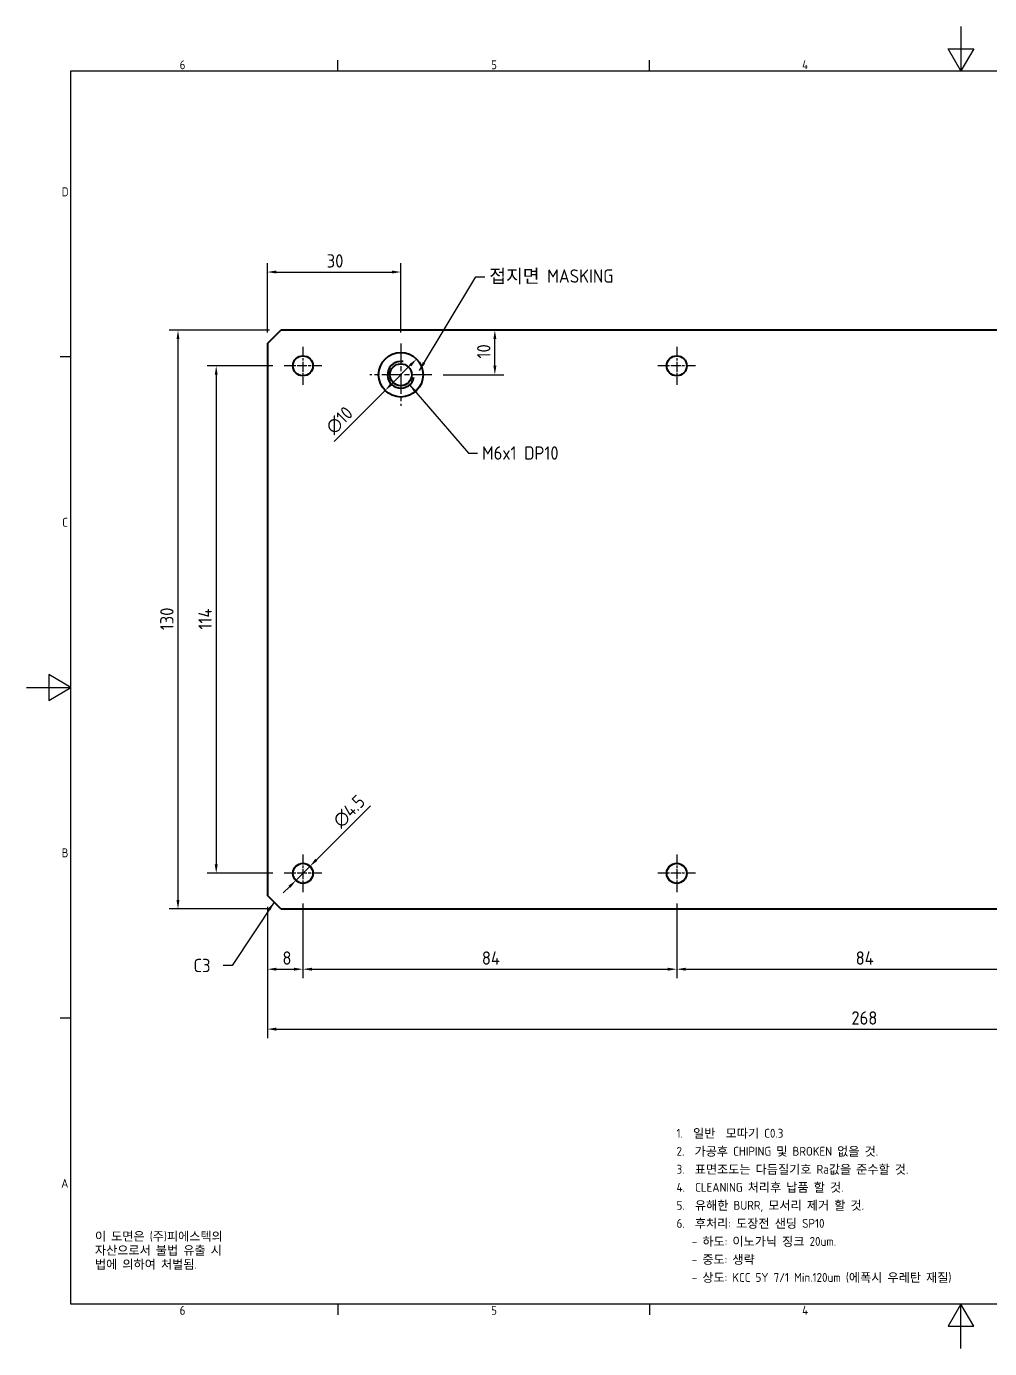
# Model space of a CAD drawing. Header units: millimetres. Extents: x 0 to 420, y 0 to 297.
# Drawn here: x 0 to 216.4, y 0 to 297 of the extents above; entities that cross this region are included whole.
import ezdxf

# ---------------------------------------------------------------- set-up
doc = ezdxf.new("R2010")
doc.units = ezdxf.units.MM
doc.linetypes.add('CHAIN', pattern=[0.3543, 0.2362, -0.0295, 0.0591, -0.0295])
doc.layers.get('0').update_dxf_attribs({"color": 3, "lineweight": 25})
for name, color, linetype, lineweight in [('가시적인 것(ISO)', 3, 'Continuous', 40), ('가시적인 좁은 것(ISO)', 3, 'Continuous', 35), ('경계(ISO)', 7, 'Continuous', 25), ('기호(ISO)', 5, 'Continuous', 25), ('중심 표식(ISO)', 1, 'Continuous', 25), ('치수(ISO)', 2, 'Continuous', 25)]:
    doc.layers.add(name, color=color, linetype=linetype, lineweight=lineweight)
doc.styles.add('ISO Proportional', font='arial.ttf')
doc.styles.add('문자 텍스트_PSTEK_POSCO', font='isocp.shx')
doc.styles.add('치수 텍스트_PSTEK_POSCO', font='isocp.shx')
doc.dimstyles.new('치수_PSTEK_POSCO', dxfattribs={"dimtxt": 3, "dimasz": 2, "dimexe": 2, "dimexo": 2.5, "dimgap": 1, "dimtad": 1, "dimrnd": 1e-08, "dimdsep": 46, "dimtxsty": '치수 텍스트_PSTEK_POSCO', "dimcen": 0.09, "dimdle": 10, "dimclrd": 7, "dimclre": 7, "dimclrt": 2, "dimadec": 1, "dimazin": 2, "dimtfac": 1, "dimtmove": 0, "dimatfit": 3, "dimfxl": 0, "dimtolj": 1, "dimlwd": -1, "dimlwe": -1, "dimarcsym": 0})
doc.dimstyles.new('치수_PSTEK_POSCO$7', dxfattribs={"dimtxt": 3, "dimasz": 2, "dimexe": 2, "dimexo": 2.5, "dimgap": 1, "dimtad": 1, "dimrnd": 1e-08, "dimdsep": 46, "dimtxsty": '치수 텍스트_PSTEK_POSCO', "dimcen": 0.09, "dimdle": 10, "dimclrd": 7, "dimclre": 7, "dimclrt": 2, "dimadec": 1, "dimazin": 2, "dimtfac": 1, "dimtmove": 0, "dimatfit": 3, "dimfxl": 0, "dimtolj": 1, "dimlwd": -1, "dimlwe": -1, "dimarcsym": 0})

# ---------------------------------------------------------------- blocks, each defined once
blk = doc.blocks.new('경계 Default Border')
at = {"layer": '경계(ISO)'}
for p, q in [((70, 287), (70, 289.4)), ((140, 287), (140, 289.4)), ((10, 222.75), (7.6, 222.75)), ((10, 74.25), (7.6, 74.25)), ((70, 10), (70, 7.6)), ((140, 10), (140, 7.6))]:
    blk.add_line(p, q, dxfattribs=at)
at = {"layer": '경계(ISO)', "flags": 128}
for points in [[(210, 297), (210, 287), (207.11, 292), (212.89, 292), (210, 287)], [(10, 10), (10, 287), (410, 287), (410, 10), (10, 10)], [(0, 148.5), (10, 148.5), (5, 151.39), (5, 145.61), (10, 148.5)], [(210, 0), (210, 10), (207.11, 5), (212.89, 5), (210, 10)]]:
    blk.add_lwpolyline(points, dxfattribs=at)
at = {"layer": '경계(ISO)', "color": 2, "char_height": 2, "attachment_point": 7, "style": '문자 텍스트_PSTEK_POSCO'}
for s, insert in [('6', (34.43, 287.38)), ('5', (104.43, 287.38)), ('4', (174.32, 287.4)), ('D', (7.92, 258.86)), ('C', (8.03, 184.61)), ('B', (7.92, 110.36)), ('A', (7.81, 36.12)), ('6', (34.43, 7.58)), ('5', (104.43, 7.58)), ('4', (174.32, 7.6))]:
    blk.add_mtext(s, dxfattribs=dict(at, insert=insert))
blk = doc.blocks.new('*D21')
at = {"layer": 'Defpoints', "color": 0, "transparency": 16777216}
for p in [(57.89, 220.76), (42.65, 106.76), (57.89, 106.76)]:
    blk.add_point(p, dxfattribs=at)
at = {"layer": '치수(ISO)', "color": 7, "transparency": 16777216}
for p, q in [((55.39, 220.76), (40.65, 220.76)), ((42.65, 218.76), (42.65, 108.76)), ((55.39, 106.76), (40.65, 106.76))]:
    blk.add_line(p, q, dxfattribs=at)
for points in [[(42.32, 218.76), (42.98, 218.76), (42.65, 220.76)], [(42.32, 108.76), (42.98, 108.76), (42.65, 106.76)]]:
    blk.add_solid(points, dxfattribs=at)
at = {"layer": '치수(ISO)', "color": 2, "transparency": 16777216, "insert": (40.15, 161.51), "char_height": 3, "attachment_point": 4, "rotation": 90, "style": '치수 텍스트_PSTEK_POSCO'}
blk.add_mtext('\\A1;114', dxfattribs=at)
blk = doc.blocks.new('*D22')
at = {"layer": 'Defpoints', "color": 0, "transparency": 16777216}
for p in [(57.14, 228.76), (34.06, 98.76), (57.14, 98.76)]:
    blk.add_point(p, dxfattribs=at)
at = {"layer": '치수(ISO)', "color": 7, "transparency": 16777216}
for p, q in [((54.64, 228.76), (32.06, 228.76)), ((34.06, 226.76), (34.06, 100.76)), ((54.64, 98.76), (32.06, 98.76))]:
    blk.add_line(p, q, dxfattribs=at)
for points in [[(33.73, 226.76), (34.39, 226.76), (34.06, 228.76)], [(33.73, 100.76), (34.39, 100.76), (34.06, 98.76)]]:
    blk.add_solid(points, dxfattribs=at)
at = {"layer": '치수(ISO)', "color": 2, "transparency": 16777216, "insert": (31.56, 161.36), "char_height": 3, "attachment_point": 4, "rotation": 90, "style": '치수 텍스트_PSTEK_POSCO'}
blk.add_mtext('\\A1;130', dxfattribs=at)
blk = doc.blocks.new('*D23')
at = {"layer": 'Defpoints', "color": 0, "transparency": 16777216}
for p in [(54.14, 101.76), (62.14, 102.51), (62.14, 85.22)]:
    blk.add_point(p, dxfattribs=at)
at = {"layer": '치수(ISO)', "color": 7, "transparency": 16777216}
for p, q in [((54.14, 99.26), (54.14, 83.22)), ((62.14, 100.01), (62.14, 83.22)), ((56.14, 85.22), (60.14, 85.22))]:
    blk.add_line(p, q, dxfattribs=at)
for points in [[(56.14, 85.55), (56.14, 84.89), (54.14, 85.22)], [(60.14, 85.55), (60.14, 84.89), (62.14, 85.22)]]:
    blk.add_solid(points, dxfattribs=at)
at = {"layer": '치수(ISO)', "color": 2, "transparency": 16777216, "insert": (57.53, 87.72), "char_height": 3, "attachment_point": 4, "style": '치수 텍스트_PSTEK_POSCO'}
blk.add_mtext('\\A1;8', dxfattribs=at)
blk = doc.blocks.new('*D24')
at = {"layer": 'Defpoints', "color": 0, "transparency": 16777216}
for p in [(62.14, 102.51), (146.14, 102.51), (146.14, 85.22)]:
    blk.add_point(p, dxfattribs=at)
at = {"layer": '치수(ISO)', "color": 7, "transparency": 16777216}
for p, q in [((62.14, 100.01), (62.14, 83.22)), ((146.14, 100.01), (146.14, 83.22)), ((64.14, 85.22), (144.14, 85.22))]:
    blk.add_line(p, q, dxfattribs=at)
for points in [[(64.14, 85.55), (64.14, 84.89), (62.14, 85.22)], [(144.14, 85.55), (144.14, 84.89), (146.14, 85.22)]]:
    blk.add_solid(points, dxfattribs=at)
at = {"layer": '치수(ISO)', "color": 2, "transparency": 16777216, "insert": (102.35, 87.72), "char_height": 3, "attachment_point": 4, "style": '치수 텍스트_PSTEK_POSCO'}
blk.add_mtext('\\A1;84', dxfattribs=at)
blk = doc.blocks.new('*D25')
at = {"layer": 'Defpoints', "color": 0, "transparency": 16777216}
for p in [(146.14, 102.51), (230.14, 102.51), (230.14, 85.22)]:
    blk.add_point(p, dxfattribs=at)
at = {"layer": '치수(ISO)', "color": 7, "transparency": 16777216}
for p, q in [((146.14, 100.01), (146.14, 83.22)), ((230.14, 100.01), (230.14, 83.22)), ((148.14, 85.22), (228.14, 85.22))]:
    blk.add_line(p, q, dxfattribs=at)
for points in [[(148.14, 85.55), (148.14, 84.89), (146.14, 85.22)], [(228.14, 85.55), (228.14, 84.89), (230.14, 85.22)]]:
    blk.add_solid(points, dxfattribs=at)
at = {"layer": '치수(ISO)', "color": 2, "transparency": 16777216, "insert": (186.35, 87.72), "char_height": 3, "attachment_point": 4, "style": '치수 텍스트_PSTEK_POSCO'}
blk.add_mtext('\\A1;84', dxfattribs=at)
blk = doc.blocks.new('*D28')
at = {"layer": 'Defpoints', "color": 0, "transparency": 16777216}
for p in [(84.14, 241.83), (54.14, 225.76), (84.14, 225.76)]:
    blk.add_point(p, dxfattribs=at)
at = {"layer": '치수(ISO)', "color": 7, "transparency": 16777216}
for p, q in [((54.14, 228.26), (54.14, 243.83)), ((84.14, 228.26), (84.14, 243.83)), ((56.14, 241.83), (82.14, 241.83))]:
    blk.add_line(p, q, dxfattribs=at)
for points in [[(56.14, 242.17), (56.14, 241.5), (54.14, 241.83)], [(82.14, 242.17), (82.14, 241.5), (84.14, 241.83)]]:
    blk.add_solid(points, dxfattribs=at)
at = {"layer": '치수(ISO)', "color": 2, "transparency": 16777216, "insert": (67.49, 244.33), "char_height": 3, "attachment_point": 4, "style": '치수 텍스트_PSTEK_POSCO'}
blk.add_mtext('\\A1;30', dxfattribs=at)
blk = doc.blocks.new('*D29')
at = {"layer": 'Defpoints', "color": 0, "transparency": 16777216}
for p in [(105.27, 228.76), (105.27, 228.76), (91.14, 218.76)]:
    blk.add_point(p, dxfattribs=at)
at = {"layer": '치수(ISO)', "color": 7, "transparency": 16777216}
for p, q in [((105.27, 220.76), (105.27, 226.76)), ((93.64, 218.76), (107.27, 218.76))]:
    blk.add_line(p, q, dxfattribs=at)
for points in [[(104.94, 226.76), (105.61, 226.76), (105.27, 228.76)], [(104.94, 220.76), (105.61, 220.76), (105.27, 218.76)]]:
    blk.add_solid(points, dxfattribs=at)
at = {"layer": '치수(ISO)', "color": 2, "transparency": 16777216, "insert": (102.77, 222.41), "char_height": 3, "attachment_point": 4, "rotation": 90, "style": '치수 텍스트_PSTEK_POSCO'}
blk.add_mtext('\\A1;10', dxfattribs=at)
blk = doc.blocks.new('*D30')
at = {"layer": 'Defpoints', "color": 0, "transparency": 16777216}
for p in [(87.68, 222.29), (80.6, 215.22)]:
    blk.add_point(p, dxfattribs=at)
at = {"layer": '치수(ISO)', "color": 7, "transparency": 16777216}
for p, q in [((86.26, 220.88), (82.02, 216.64)), ((80.6, 215.22), (69.13, 203.75))]:
    blk.add_line(p, q, dxfattribs=at)
for points in [[(86.03, 221.11), (86.5, 220.64), (87.68, 222.29)], [(81.78, 216.87), (82.25, 216.4), (80.6, 215.22)]]:
    blk.add_solid(points, dxfattribs=at)
at = {"layer": '치수(ISO)', "color": 2, "transparency": 16777216, "insert": (68.07, 206.22), "char_height": 3, "attachment_point": 4, "rotation": 45, "style": '치수 텍스트_PSTEK_POSCO'}
blk.add_mtext('\\A1;∅10', dxfattribs=at)
blk = doc.blocks.new('*D31')
at = {"layer": 'Defpoints', "color": 0, "transparency": 16777216}
for p in [(63.73, 108.35), (60.55, 105.17)]:
    blk.add_point(p, dxfattribs=at)
at = {"layer": '치수(ISO)', "color": 7, "transparency": 16777216}
for p, q in [((65.15, 109.76), (77.34, 121.95)), ((60.55, 105.17), (63.73, 108.35)), ((59.14, 103.75), (57.72, 102.34))]:
    blk.add_line(p, q, dxfattribs=at)
for points in [[(64.91, 110), (65.38, 109.53), (63.73, 108.35)], [(58.9, 103.99), (59.37, 103.52), (60.55, 105.17)]]:
    blk.add_solid(points, dxfattribs=at)
at = {"layer": '치수(ISO)', "color": 2, "transparency": 16777216, "insert": (69.68, 117.83), "char_height": 3, "attachment_point": 4, "rotation": 45, "style": '치수 텍스트_PSTEK_POSCO'}
blk.add_mtext('\\A1;∅4.5', dxfattribs=at)
blk = doc.blocks.new('*D32')
at = {"layer": 'Defpoints', "color": 0, "transparency": 16777216}
for p in [(54.14, 101.76), (322.14, 101.76), (322.14, 71.76)]:
    blk.add_point(p, dxfattribs=at)
at = {"layer": '치수(ISO)', "color": 7, "transparency": 16777216}
for p, q in [((54.14, 99.26), (54.14, 69.76)), ((322.14, 99.26), (322.14, 69.76)), ((56.14, 71.76), (320.14, 71.76))]:
    blk.add_line(p, q, dxfattribs=at)
for points in [[(56.14, 72.09), (56.14, 71.42), (54.14, 71.76)], [(320.14, 72.09), (320.14, 71.42), (322.14, 71.76)]]:
    blk.add_solid(points, dxfattribs=at)
at = {"layer": '치수(ISO)', "color": 2, "transparency": 16777216, "insert": (185.4, 74.26), "char_height": 3, "attachment_point": 4, "style": '치수 텍스트_PSTEK_POSCO'}
blk.add_mtext('\\A1;268', dxfattribs=at)
blk = doc.blocks.new('주석-판금')
at = {"layer": '기호(ISO)', "color": 2, "insert": (-34.08, 17.31), "char_height": 2, "width": 116.6778, "attachment_point": 1, "line_spacing_factor": 1.214607, "style": 'ISO Proportional'}
blk.add_mtext('\\fisocp|b0|i0;\\H2.0000;1.  일반  모따기 C0.3\\P2.  가공후 CHIPING 및 BROKEN 없을 것.\\P3.  표면조도는 다듬질기호 Ra값을 준수할 것.\\P4.  CLEANING 처리후 납품 할 것.\\P5.  유해한 BURR, 모서리 제거 할 것.\\P6.  후처리: 도장전 샌딩 SP10  \\P   - 하도: 이노가닉 징크 20um.\\P   - 중도: 생략\\P   - 상도: KCC 5Y 7/1 Min.120um (에폭시 우레탄 재질) ', dxfattribs=at)

msp = doc.modelspace()

# ---------------------------------------------------------------- linework, layer by layer
at = {"layer": '가시적인 것(ISO)'}
for p, q in [((54.1405, 225.7565), (57.1405, 228.7565)), ((319.1405, 228.7565), (57.1405, 228.7565)), ((54.1405, 225.7565), (54.1405, 101.7565)), ((57.1405, 98.7565), (54.1405, 101.7565)), ((57.1405, 98.7565), (319.1405, 98.7565))]:
    msp.add_line(p, q, dxfattribs=at)
for centre, radius in [((62.1405, 220.7565), 2.25), ((84.1405, 218.7565), 5), ((146.1405, 220.7565), 2.25), ((84.1405, 218.7565), 2.4585), ((62.1405, 106.7565), 2.25), ((146.1405, 106.7565), 2.25)]:
    msp.add_circle(centre, radius, dxfattribs=at)
at = {"layer": '가시적인 좁은 것(ISO)'}
msp.add_arc((84.1405, 218.7565), 3, 80, 350, dxfattribs=at)
at = {"layer": '중심 표식(ISO)', "linetype": 'CHAIN', "ltscale": 19.051651}
for p, q in [((84.1405, 225.7565), (84.1405, 211.7565)), ((91.1405, 218.7565), (77.1405, 218.7565))]:
    msp.add_line(p, q, dxfattribs=at)
at = {"layer": '중심 표식(ISO)', "linetype": 'CHAIN', "ltscale": 9.445163}
for p, q in [((62.1405, 225.0065), (62.1405, 216.5065)), ((146.1405, 225.0065), (146.1405, 216.5065)), ((66.3905, 220.7565), (57.8905, 220.7565)), ((150.3905, 220.7565), (141.8905, 220.7565)), ((62.1405, 111.0065), (62.1405, 102.5065)), ((146.1405, 111.0065), (146.1405, 102.5065)), ((66.3905, 106.7565), (57.8905, 106.7565)), ((150.3905, 106.7565), (141.8905, 106.7565))]:
    msp.add_line(p, q, dxfattribs=at)

# ---------------------------------------------------------------- block references
for name, p in [('경계 Default Border', (0, 0)), ('주석-판금', (180.1814, 32.0566))]:
    msp.add_blockref(name, p)

# ---------------------------------------------------------------- texts
at = {"layer": '기호(ISO)', "color": 2, "insert": (104.0225, 240.7633), "char_height": 3, "width": 32.89273, "attachment_point": 4, "style": '치수 텍스트_PSTEK_POSCO'}
msp.add_mtext('{\\fISOCP|b0|i0;\\H3.0000;접지면 MASKING}', dxfattribs=at)
at = {"layer": '기호(ISO)', "color": 2, "insert": (102.3776, 201.1748), "char_height": 3, "width": 20.20602, "attachment_point": 4, "line_spacing_factor": 0.525, "style": '치수 텍스트_PSTEK_POSCO'}
msp.add_mtext('{M6x1 DP10}', dxfattribs=at)
at = {"layer": '기호(ISO)', "color": 2, "insert": (37.547, 86.0507), "char_height": 3, "attachment_point": 4, "style": '치수 텍스트_PSTEK_POSCO'}
msp.add_mtext('{C3}', dxfattribs=at)
at = {"layer": '기호(ISO)', "color": 7, "insert": (15.3946, 26.2283), "char_height": 2, "width": 51.240138, "attachment_point": 1, "line_spacing_factor": 0.944221, "style": '문자 텍스트_PSTEK_POSCO'}
msp.add_mtext('{이 도면은 (주)피에스텍의\\P자산으로서 불법 유출 시 \\P법에 의하여 처벌됨.}', dxfattribs=at)

# ---------------------------------------------------------------- dimensions: what is measured, and where the dimension line sits
at = {"layer": '치수(ISO)', "color": 7}
for base, p1, p2, angle, override, picture, middle in [((84.1405, 241.8325), (54.1405, 225.7565), (84.1405, 225.7565), 180, {"dimdec": 2, "dimtp": 0, "dimtm": 0, "dimtdec": 2, "dimtofl": 0, "dimatfit": 1}, '*D28', (69.1405, 241.8325)), ((34.0607, 98.7565), (57.1405, 228.7565), (57.1405, 98.7565), 90, {"dimdec": 2, "dimtp": 0, "dimtm": 0, "dimtdec": 2, "dimtofl": 0, "dimatfit": 1}, '*D22', (34.0607, 163.7565)), ((105.2719, 228.7565), (91.1405, 218.7565), (105.2719, 228.7565), 90, {"dimdec": 2, "dimse2": 1, "dimtp": 0, "dimtm": 0, "dimtdec": 2, "dimtofl": 0, "dimatfit": 1}, '*D29', (105.2719, 223.7565)), ((42.6506, 106.7565), (57.8905, 220.7565), (57.8905, 106.7565), 90, {"dimdec": 2, "dimtp": 0, "dimtm": 0, "dimtdec": 2, "dimtofl": 0, "dimatfit": 1}, '*D21', (42.6506, 163.7565)), ((62.1405, 85.2192), (54.1405, 101.7565), (62.1405, 102.5065), 180, {"dimdec": 2, "dimtp": 0, "dimtm": 0, "dimtdec": 2, "dimtofl": 0, "dimatfit": 1}, '*D23', (58.1305, 85.2192)), ((322.1405, 71.7565), (54.1405, 101.7565), (322.1405, 101.7565), 180, {"dimdec": 2, "dimtp": 0, "dimtm": 0, "dimtdec": 2, "dimtofl": 0, "dimatfit": 1}, '*D32', (188.1405, 71.7565)), ((146.1405, 85.2192), (62.1405, 102.5065), (146.1405, 102.5065), 180, {"dimdec": 2, "dimtp": 0, "dimtm": 0, "dimtdec": 2, "dimtofl": 0, "dimatfit": 1}, '*D24', (104.1505, 85.2192)), ((230.1405, 85.2192), (146.1405, 102.5065), (230.1405, 102.5065), 180, {"dimdec": 2, "dimtp": 0, "dimtm": 0, "dimtdec": 2, "dimtofl": 0, "dimatfit": 1}, '*D25', (188.1505, 85.2192))]:
    dim = msp.add_linear_dim(base=base, p1=p1, p2=p2, angle=angle, dimstyle='치수_PSTEK_POSCO', override=override, dxfattribs=at)
    dim.commit()
    dim.dimension.update_dxf_attribs({"geometry": picture, "text_midpoint": middle, "dimtype": 160})
for p1, p2, picture, middle in [((87.676, 222.292), (80.605, 215.221), '*D30', (71.7504, 206.3664)), ((60.5495, 105.1655), (63.7315, 108.3475), '*D31', (74.0399, 118.6559))]:
    dim = msp.add_diameter_dim_2p(p1=p1, p2=p2, dimstyle='치수_PSTEK_POSCO', override={"dimdec": 2, "dimlfac": 1, "dimtp": 0, "dimtm": 0, "dimtdec": 2, "dimatfit": 2}, dxfattribs=at)
    dim.commit()
    dim.dimension.update_dxf_attribs({"geometry": picture, "text_midpoint": middle, "dimtype": 163})

# ---------------------------------------------------------------- leaders
at = {"layer": '기호(ISO)', "color": 7, "annotation_type": 0, "has_hookline": 1}
for points, hookline_direction, text_width in [([(88.3095, 219.7209), (101.0225, 240.7633), (103.0225, 240.7633)], 0, 30.364), ([(86.108, 216.4918), (99.3776, 201.1748), (101.3776, 201.1748)], 0, 17.1024), ([(55.6405, 100.2565), (46.2169, 86.0507), (44.2169, 86.0507)], 1, 3.5641)]:
    msp.add_leader(points, dimstyle='치수_PSTEK_POSCO$7', override={"dimtad": 0}, dxfattribs=dict(at, hookline_direction=hookline_direction, text_width=text_width))

doc.saveas('drawing.dxf')
